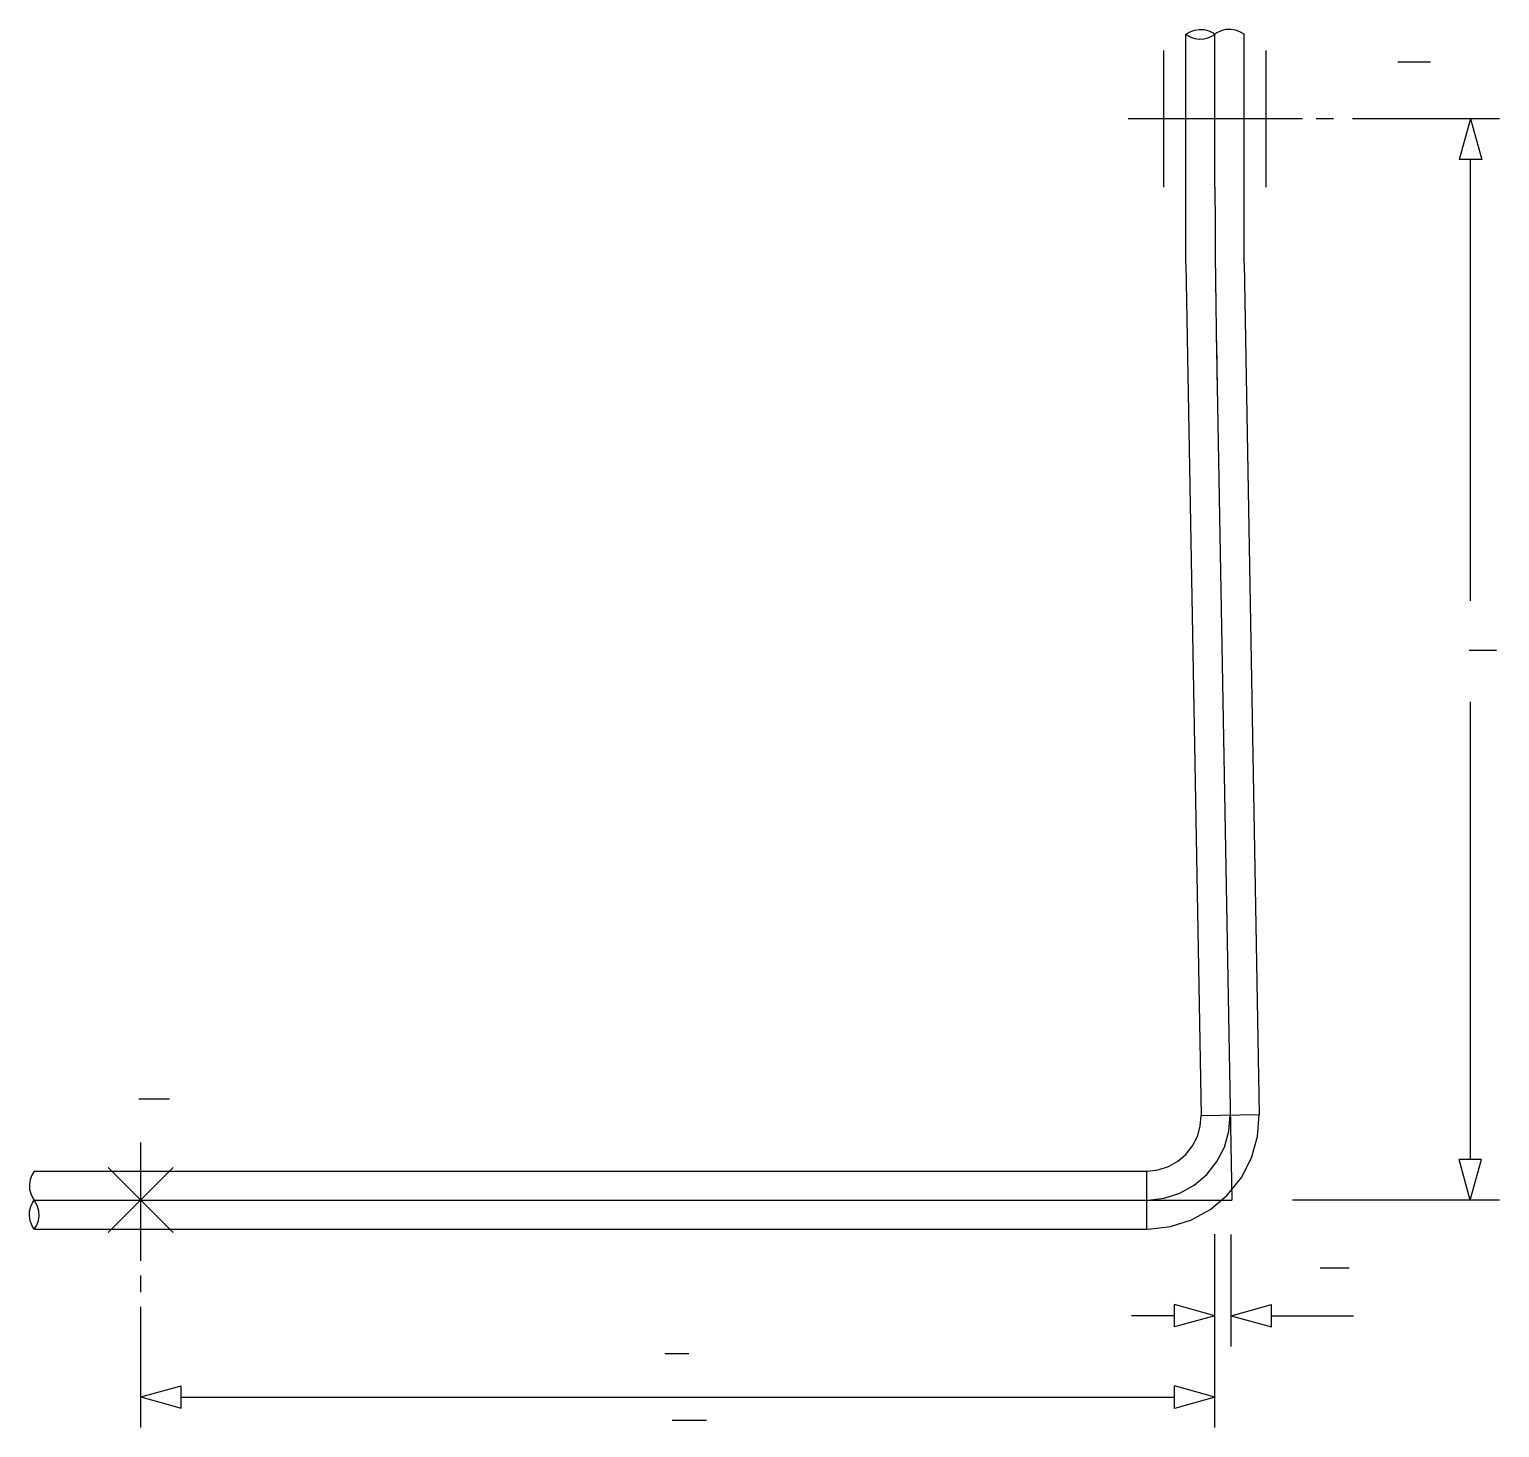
# Model space of a CAD drawing. Extents: x 378 to 1239, y 229 to 1047.
import ezdxf

# ---------------------------------------------------------------- set-up
doc = ezdxf.new("R2010")
doc.units = 0
doc.header["$MEASUREMENT"] = 0
doc.layers.get('0').update_dxf_attribs({"linetype": 'CONTINUOUS'})
doc.layers.add('-1', color=7, linetype='CONTINUOUS')
doc.layers.add('1', color=7, linetype='CONTINUOUS')

msp = doc.modelspace()

# ---------------------------------------------------------------- linework, layer by layer
at = {"layer": '-1', "color": 3, "linetype": 'Continuous'}
for p, q in [((1221.78, 712.92), (1221.78, 971.23)), ((1221.78, 385.93), (1221.78, 653.72)), ((467.17, 246.91), (1048.52, 246.91))]:
    msp.add_line(p, q, dxfattribs=at)
at = {"color": 7, "linetype": 'Continuous'}
for p, q in [((1055.23, 1044.44), (1057.62, 1045.9)), ((1055.23, 910.13), (1055.23, 1044.44)), ((1055.23, 1044.44), (1057.64, 1043.01)), ((1057.62, 1045.9), (1060.26, 1046.87)), ((1057.64, 1043.01), (1060.28, 1042.07)), ((1060.26, 1046.87), (1063.02, 1047.31)), ((1060.28, 1042.07), (1063.05, 1041.66)), ((1063.02, 1047.31), (1065.82, 1047.19)), ((1063.05, 1041.66), (1065.85, 1041.8)), ((1065.82, 1047.19), (1068.55, 1046.54)), ((1065.85, 1041.8), (1068.57, 1042.49)), ((1068.55, 1046.54), (1071.09, 1045.36)), ((1068.57, 1042.49), (1071.1, 1043.69)), ((1071.09, 1045.36), (1072.23, 1044.53)), ((1071.1, 1043.69), (1072.23, 1044.53)), ((1073.37, 1045.36), (1072.23, 1044.53)), ((1075.91, 1046.54), (1073.37, 1045.36)), ((1078.64, 1047.19), (1075.91, 1046.54)), ((1081.44, 1047.31), (1078.64, 1047.19)), ((1084.21, 1046.87), (1081.44, 1047.31)), ((1086.84, 1045.9), (1084.21, 1046.87)), ((1089.23, 1044.44), (1086.84, 1045.9)), ((1089.23, 910.44), (1089.23, 1044.44)), ((1042.23, 954.94), (1042.23, 1034.94)), ((1102.23, 954.94), (1102.23, 1034.94)), ((1055.23, 910.13), (1064.16, 411.79)), ((1089.23, 910.44), (1098.15, 412.4)), ((1061.94, 399.5), (1063.66, 405.53)), ((1063.66, 405.53), (1064.16, 411.79)), ((1064.16, 411.79), (1098.15, 412.4)), ((1097.12, 399.5), (1098.15, 412.4)), ((1059.09, 393.92), (1061.94, 399.5)), ((1093.58, 387.05), (1097.12, 399.5)), ((1050.42, 384.93), (1055.19, 389)), ((1055.19, 389), (1059.09, 393.92)), ((381.19, 379.21), (379.73, 376.82)), ((424.46, 381.21), (462.46, 343.21)), ((462.46, 381.21), (424.46, 343.21)), ((1032.16, 379.27), (1032.16, 345.21)), ((1032.16, 379.27), (1032.74, 379.22)), ((1032.74, 379.22), (1038.97, 379.95)), ((1038.97, 379.95), (1044.94, 381.87)), ((1044.94, 381.87), (1050.42, 384.93)), ((1087.69, 375.54), (1093.58, 387.05)), ((378.76, 374.19), (378.33, 371.42)), ((378.33, 371.42), (378.44, 368.62)), ((379.73, 376.82), (378.76, 374.19)), ((1079.66, 365.39), (1087.69, 375.54)), ((378.44, 368.62), (379.1, 365.9)), ((379.1, 365.9), (380.28, 363.35)), ((380.28, 363.35), (381.1, 362.21)), ((380.28, 361.08), (381.1, 362.21)), ((381.95, 361.08), (381.1, 362.21)), ((1069.81, 357), (1079.66, 365.39)), ((378.33, 353.01), (378.44, 355.81)), ((378.76, 350.24), (378.33, 353.01)), ((378.44, 355.81), (379.1, 358.53)), ((379.1, 358.53), (380.28, 361.08)), ((383.15, 358.55), (381.95, 361.08)), ((383.83, 355.83), (383.15, 358.55)), ((383.57, 350.26), (383.98, 353.03)), ((383.98, 353.03), (383.83, 355.83)), ((1058.51, 350.7), (1069.81, 357)), ((379.73, 347.61), (378.76, 350.24)), ((381.19, 345.21), (379.73, 347.61)), ((381.19, 345.21), (382.63, 347.62)), ((381.34, 345.21), (1032.16, 345.21)), ((382.63, 347.62), (383.57, 350.26)), ((1032.16, 345.32), (1033.35, 345.22)), ((1033.35, 345.22), (1046.2, 346.72)), ((1046.2, 346.72), (1058.51, 350.7))]:
    msp.add_line(p, q, dxfattribs=at)
at = {"color": 4, "linetype": 'Continuous'}
for p, q in [((1072.23, 954.92), (1072.23, 1044.44)), ((1072.95, 870.43), (1082.05, 362.21)), ((1080.39, 402.52), (1081.16, 412.09)), ((1077.76, 393.28), (1080.39, 402.52)), ((1073.39, 384.73), (1077.76, 393.28)), ((1067.43, 377.19), (1073.39, 384.73)), ((1051.72, 366.29), (1060.11, 370.97)), ((1060.11, 370.97), (1067.43, 377.19)), ((381.25, 362.21), (1082.05, 362.21)), ((423.46, 362.21), (443.46, 362.21)), ((1032.16, 362.29), (1033.04, 362.22)), ((1033.04, 362.22), (1042.58, 363.33)), ((1042.58, 363.33), (1051.72, 366.29))]:
    msp.add_line(p, q, dxfattribs=at)
at = {"color": 2, "linetype": 'Continuous'}
for p, q in [((1179.32, 1028.33), (1198.32, 1028.33)), ((442.32, 421.44), (460.32, 421.44)), ((754.59, 233.48), (774.59, 233.48))]:
    msp.add_line(p, q, dxfattribs=at)
at = {"color": 5, "linetype": 'Continuous'}
for p, q in [((1220.92, 684.09), (1236.92, 684.09)), ((1133.86, 322.61), (1150.86, 322.61)), ((750.33, 272.45), (764.33, 272.45))]:
    msp.add_line(p, q, dxfattribs=at)
at = {"color": 7, "linetype": 'Continuous'}
msp.add_lwpolyline([(462.46, 343.21), (424.46, 381.21)], dxfattribs=at)
at = {"color": 255, "linetype": 'Continuous'}
msp.add_lwpolyline([(462.46, 381.21), (424.46, 343.21)], dxfattribs=at)
at = {"color": 4, "linetype": 'Continuous'}
msp.add_arc((6072.23, 954.92), 5000, 180, 181.33103, dxfattribs=at)
at = {"layer": '1', "color": 3, "linetype": 'Continuous'}
for p, q in [((1123.48, 994.94), (1021.49, 994.94)), ((1141.54, 994.94), (1131.45, 994.94)), ((1238.82, 994.94), (1152.7, 994.94)), ((1221.78, 994.94), (1215.23, 971.23)), ((1221.78, 994.94), (1228.34, 971.23)), ((1228.34, 971.23), (1215.23, 971.23)), ((443.46, 326.65), (443.46, 395.93)), ((1228.22, 385.93), (1215.11, 385.93)), ((1228.22, 385.93), (1215.11, 385.93)), ((1221.67, 362.21), (1215.11, 385.93)), ((1221.67, 362.21), (1228.22, 385.93)), ((1238.82, 362.21), (1117.66, 362.21)), ((1072.23, 229.09), (1072.23, 342.21)), ((1081.63, 276.46), (1081.63, 342.14)), ((443.46, 308.27), (443.46, 318.17)), ((443.46, 229.09), (443.46, 299.79)), ((1048.52, 294.56), (1023.28, 294.56)), ((1048.52, 288), (1048.52, 301.12)), ((1072.23, 294.56), (1048.52, 301.12)), ((1072.23, 294.56), (1048.52, 288)), ((1081.63, 294.52), (1105.34, 301.08)), ((1081.63, 294.52), (1105.34, 287.97)), ((1105.34, 287.97), (1105.34, 301.08)), ((1105.34, 294.52), (1153.35, 294.52)), ((443.46, 247.02), (467.17, 253.58)), ((467.17, 240.47), (467.17, 253.58)), ((467.17, 240.47), (467.17, 253.58)), ((1072.23, 246.91), (1048.52, 253.46)), ((1048.52, 240.35), (1048.52, 253.46)), ((443.46, 247.02), (467.17, 240.47)), ((1072.23, 246.91), (1048.52, 240.35))]:
    msp.add_line(p, q, dxfattribs=at)
at = {"layer": '1', "color": 7, "linetype": 'Continuous'}
msp.add_line((381.19, 379.21), (1032.16, 379.21), dxfattribs=at)

doc.saveas('drawing.dxf')
